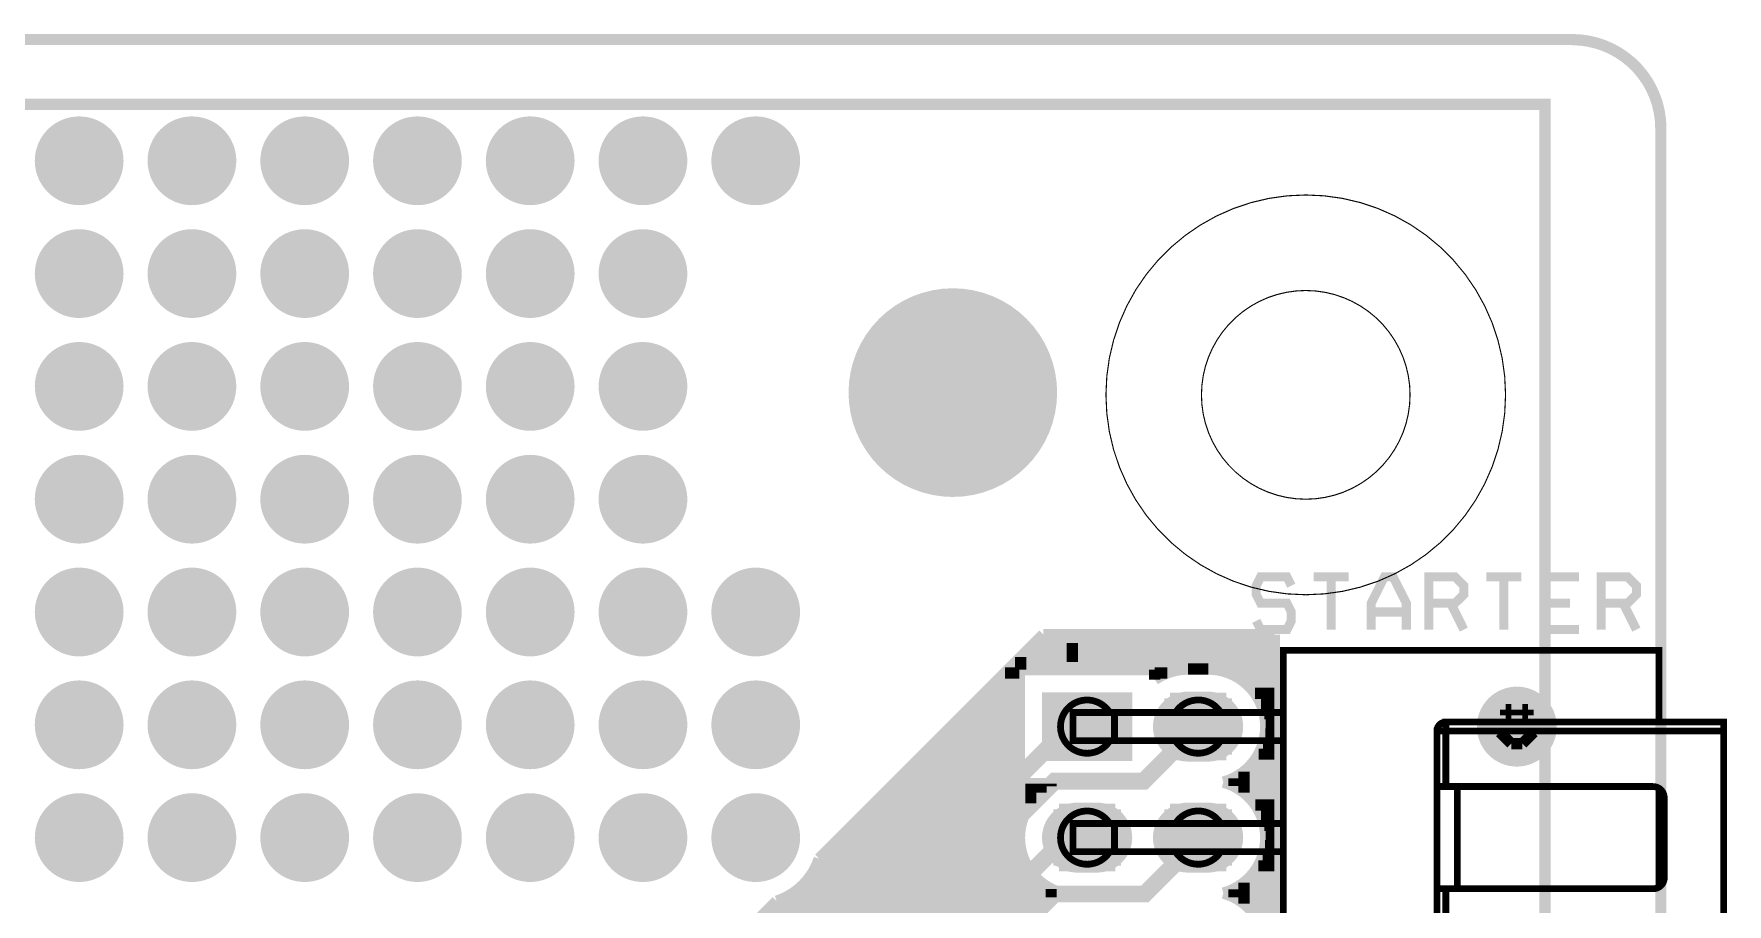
# Model space of a CAD drawing. Extents: x -11 to 221, y -93 to 178.
# Drawn here: x 146.3 to 184.44, y 155.98 to 175.58 of the extents above; entities that cross this region are included whole.
import ezdxf

# ---------------------------------------------------------------- set-up
doc = ezdxf.new("R2010")
doc.units = 0
doc.header["$MEASUREMENT"] = 0
doc.layers.get('0').update_dxf_attribs({"linetype": 'CONTINUOUS'})
for name, color, linetype in [('26-349-0_BOT', 7, 'CONTINUOUS'), ('26-349-0_DRD', 7, 'CONTINUOUS'), ('26-349-0_DRL', 2, 'CONTINUOUS'), ('26-349-0_FAB', 1, 'CONTINUOUS'), ('26-349-0_IN1', 3, 'CONTINUOUS'), ('26-349-0_IN2', 5, 'CONTINUOUS'), ('26-349-0_SMB', 10, 'CONTINUOUS'), ('26-349-0_SMT', 14, 'CONTINUOUS'), ('26-349-0_SST', 12, 'CONTINUOUS'), ('26-349-0_TOP', 11, 'CONTINUOUS'), ('THRUHOLE_NPT', 8, 'CONTINUOUS'), ('THRUHOLE_TAP', 15, 'CONTINUOUS')]:
    doc.layers.add(name, color=color, linetype=linetype)

# ---------------------------------------------------------------- blocks, each defined once
blk = doc.blocks.new('ROUND_1')
at = {"const_width": 2.3495}
blk.add_lwpolyline([(-1.17475, 0, 1), (1.17475, 0, 1)], format="xyb", close=True, dxfattribs=at)
blk = doc.blocks.new('ROUND_2')
at = {"const_width": 0.99949}
blk.add_lwpolyline([(-0.499744, 0, 1), (0.499744, 0, 1)], format="xyb", close=True, dxfattribs=at)
blk = doc.blocks.new('OBLONG_27')
at = {"const_width": 1.5748}
blk.add_lwpolyline([(0.2286, 0), (-0.2286, 0)], dxfattribs=at)
at = {"const_width": 0.7874}
for points in [[(-0.6223, 0, 1), (0.1651, 0, 1)], [(-0.1651, 0, 1), (0.6223, 0, 1)]]:
    blk.add_lwpolyline(points, format="xyb", close=True, dxfattribs=at)
blk = doc.blocks.new('RECTANGLE_28')
blk.add_solid([(1.016, 0.7747), (1.016, -0.7747), (-1.016, 0.7747), (-1.016, -0.7747)])
blk = doc.blocks.new('ROUND_29')
at = {"const_width": 0.90043}
blk.add_lwpolyline([(-0.450214, 0, 1), (0.450214, 0, 1)], format="xyb", close=True, dxfattribs=at)
blk = doc.blocks.new('ROUND_93')
at = {"const_width": 0.54991}
blk.add_lwpolyline([(-0.274954, 0, 1), (0.274954, 0, 1)], format="xyb", close=True, dxfattribs=at)
blk = doc.blocks.new('ROUND_94')
at = {"const_width": 0.59944}
blk.add_lwpolyline([(-0.29972, 0, 1), (0.29972, 0, 1)], format="xyb", close=True, dxfattribs=at)

msp = doc.modelspace()

# ---------------------------------------------------------------- linework, layer by layer
at = {"layer": '26-349-0_DRD', "const_width": 0.254}
for points in [[(-5.99948, 175.4505), (180.9496, 175.4505)], [(182.94858, 173.44898), (182.94858, -5.99948)], [(146.685, 173.355), (146.685, 172.085)], [(147.955, 173.355), (146.685, 173.355)], [(147.955, 173.355), (146.685, 172.085)], [(147.955, 172.085), (146.685, 173.355)], [(147.955, 172.085), (147.955, 173.355)], [(149.225, 173.355), (149.225, 172.085)], [(150.495, 173.355), (149.225, 173.355)], [(150.495, 173.355), (149.225, 172.085)], [(150.495, 172.085), (149.225, 173.355)], [(150.495, 172.085), (150.495, 173.355)], [(151.765, 173.355), (151.765, 172.085)], [(153.035, 173.355), (151.765, 173.355)], [(153.035, 173.355), (151.765, 172.085)], [(153.035, 172.085), (151.765, 173.355)], [(153.035, 172.085), (153.035, 173.355)], [(154.305, 173.355), (154.305, 172.085)], [(155.575, 173.355), (154.305, 173.355)], [(155.575, 173.355), (154.305, 172.085)], [(155.575, 172.085), (154.305, 173.355)], [(155.575, 172.085), (155.575, 173.355)], [(156.845, 173.355), (156.845, 172.085)], [(158.115, 173.355), (156.845, 173.355)], [(158.115, 173.355), (156.845, 172.085)], [(158.115, 172.085), (156.845, 173.355)], [(158.115, 172.085), (158.115, 173.355)], [(159.385, 173.355), (159.385, 172.085)], [(160.655, 173.355), (159.385, 173.355)], [(160.655, 173.355), (159.385, 172.085)], [(160.655, 172.085), (159.385, 173.355)], [(160.655, 172.085), (160.655, 173.355)], [(161.925, 173.355), (161.925, 172.085)], [(163.195, 173.355), (161.925, 173.355)], [(163.195, 173.355), (161.925, 172.085)], [(163.195, 172.085), (161.925, 173.355)], [(163.195, 172.085), (163.195, 173.355)], [(146.685, 172.085), (147.955, 172.085)], [(149.225, 172.085), (150.495, 172.085)], [(151.765, 172.085), (153.035, 172.085)], [(154.305, 172.085), (155.575, 172.085)], [(156.845, 172.085), (158.115, 172.085)], [(159.385, 172.085), (160.655, 172.085)], [(161.925, 172.085), (163.195, 172.085)], [(146.685, 170.815), (146.685, 169.545)], [(147.955, 170.815), (146.685, 170.815)], [(147.955, 170.815), (146.685, 169.545)], [(147.955, 169.545), (146.685, 170.815)], [(147.955, 169.545), (147.955, 170.815)], [(149.225, 170.815), (149.225, 169.545)], [(150.495, 170.815), (149.225, 170.815)], [(150.495, 170.815), (149.225, 169.545)], [(150.495, 169.545), (149.225, 170.815)], [(150.495, 169.545), (150.495, 170.815)], [(151.765, 170.815), (151.765, 169.545)], [(153.035, 170.815), (151.765, 170.815)], [(153.035, 170.815), (151.765, 169.545)], [(153.035, 169.545), (151.765, 170.815)], [(153.035, 169.545), (153.035, 170.815)], [(154.305, 170.815), (154.305, 169.545)], [(155.575, 170.815), (154.305, 170.815)], [(155.575, 170.815), (154.305, 169.545)], [(155.575, 169.545), (154.305, 170.815)], [(155.575, 169.545), (155.575, 170.815)], [(156.845, 170.815), (156.845, 169.545)], [(158.115, 170.815), (156.845, 170.815)], [(158.115, 170.815), (156.845, 169.545)], [(158.115, 169.545), (156.845, 170.815)], [(158.115, 169.545), (158.115, 170.815)], [(159.385, 170.815), (159.385, 169.545)], [(160.655, 170.815), (159.385, 170.815)], [(160.655, 170.815), (159.385, 169.545)], [(160.655, 169.545), (159.385, 170.815)], [(160.655, 169.545), (160.655, 170.815)], [(146.685, 169.545), (147.955, 169.545)], [(149.225, 169.545), (150.495, 169.545)], [(151.765, 169.545), (153.035, 169.545)], [(154.305, 169.545), (155.575, 169.545)], [(156.845, 169.545), (158.115, 169.545)], [(159.385, 169.545), (160.655, 169.545)], [(166.99992, 168.7703), (165.72992, 167.5003)], [(168.26992, 167.5003), (166.99992, 168.7703)], [(146.685, 168.275), (146.685, 167.005)], [(147.955, 168.275), (146.685, 168.275)], [(147.955, 168.275), (146.685, 167.005)], [(147.955, 167.005), (146.685, 168.275)], [(147.955, 167.005), (147.955, 168.275)], [(149.225, 168.275), (149.225, 167.005)], [(150.495, 168.275), (149.225, 168.275)], [(150.495, 168.275), (149.225, 167.005)], [(150.495, 167.005), (149.225, 168.275)], [(150.495, 167.005), (150.495, 168.275)], [(151.765, 168.275), (151.765, 167.005)], [(153.035, 168.275), (151.765, 168.275)], [(153.035, 168.275), (151.765, 167.005)], [(153.035, 167.005), (151.765, 168.275)], [(153.035, 167.005), (153.035, 168.275)], [(154.305, 168.275), (154.305, 167.005)], [(155.575, 168.275), (154.305, 168.275)], [(155.575, 168.275), (154.305, 167.005)], [(155.575, 167.005), (154.305, 168.275)], [(155.575, 167.005), (155.575, 168.275)], [(156.845, 168.275), (156.845, 167.005)], [(158.115, 168.275), (156.845, 168.275)], [(158.115, 168.275), (156.845, 167.005)], [(158.115, 167.005), (156.845, 168.275)], [(158.115, 167.005), (158.115, 168.275)], [(159.385, 168.275), (159.385, 167.005)], [(160.655, 168.275), (159.385, 168.275)], [(160.655, 168.275), (159.385, 167.005)], [(160.655, 167.005), (159.385, 168.275)], [(160.655, 167.005), (160.655, 168.275)], [(166.99992, 167.7543), (166.99992, 167.2463)], [(165.72992, 167.5003), (166.99992, 166.2303)], [(167.25392, 167.5003), (166.74592, 167.5003)], [(166.99992, 166.2303), (168.26992, 167.5003)], [(146.685, 167.005), (147.955, 167.005)], [(149.225, 167.005), (150.495, 167.005)], [(151.765, 167.005), (153.035, 167.005)], [(154.305, 167.005), (155.575, 167.005)], [(156.845, 167.005), (158.115, 167.005)], [(159.385, 167.005), (160.655, 167.005)], [(146.685, 165.735), (146.685, 164.465)], [(147.955, 165.735), (146.685, 165.735)], [(147.955, 165.735), (146.685, 164.465)], [(147.955, 164.465), (146.685, 165.735)], [(147.955, 164.465), (147.955, 165.735)], [(149.225, 165.735), (149.225, 164.465)], [(150.495, 165.735), (149.225, 165.735)], [(150.495, 165.735), (149.225, 164.465)], [(150.495, 164.465), (149.225, 165.735)], [(150.495, 164.465), (150.495, 165.735)], [(151.765, 165.735), (151.765, 164.465)], [(153.035, 165.735), (151.765, 165.735)], [(153.035, 165.735), (151.765, 164.465)], [(153.035, 164.465), (151.765, 165.735)], [(153.035, 164.465), (153.035, 165.735)], [(154.305, 165.735), (154.305, 164.465)], [(155.575, 165.735), (154.305, 165.735)], [(155.575, 165.735), (154.305, 164.465)], [(155.575, 164.465), (154.305, 165.735)], [(155.575, 164.465), (155.575, 165.735)], [(156.845, 165.735), (156.845, 164.465)], [(158.115, 165.735), (156.845, 165.735)], [(158.115, 165.735), (156.845, 164.465)], [(158.115, 164.465), (156.845, 165.735)], [(158.115, 164.465), (158.115, 165.735)], [(159.385, 165.735), (159.385, 164.465)], [(160.655, 165.735), (159.385, 165.735)], [(160.655, 165.735), (159.385, 164.465)], [(160.655, 164.465), (159.385, 165.735)], [(160.655, 164.465), (160.655, 165.735)], [(146.685, 164.465), (147.955, 164.465)], [(149.225, 164.465), (150.495, 164.465)], [(151.765, 164.465), (153.035, 164.465)], [(154.305, 164.465), (155.575, 164.465)], [(156.845, 164.465), (158.115, 164.465)], [(159.385, 164.465), (160.655, 164.465)], [(146.685, 163.195), (146.685, 161.925)], [(147.955, 163.195), (146.685, 163.195)], [(147.955, 163.195), (146.685, 161.925)], [(147.955, 161.925), (146.685, 163.195)], [(147.955, 161.925), (147.955, 163.195)], [(149.225, 163.195), (149.225, 161.925)], [(150.495, 163.195), (149.225, 163.195)], [(150.495, 163.195), (149.225, 161.925)], [(150.495, 161.925), (149.225, 163.195)], [(150.495, 161.925), (150.495, 163.195)], [(151.765, 163.195), (151.765, 161.925)], [(153.035, 163.195), (151.765, 163.195)], [(153.035, 163.195), (151.765, 161.925)], [(153.035, 161.925), (151.765, 163.195)], [(153.035, 161.925), (153.035, 163.195)], [(154.305, 163.195), (154.305, 161.925)], [(155.575, 163.195), (154.305, 163.195)], [(155.575, 163.195), (154.305, 161.925)], [(155.575, 161.925), (154.305, 163.195)], [(155.575, 161.925), (155.575, 163.195)], [(156.845, 163.195), (156.845, 161.925)], [(158.115, 163.195), (156.845, 163.195)], [(158.115, 163.195), (156.845, 161.925)], [(158.115, 161.925), (156.845, 163.195)], [(158.115, 161.925), (158.115, 163.195)], [(159.385, 163.195), (159.385, 161.925)], [(160.655, 163.195), (159.385, 163.195)], [(160.655, 163.195), (159.385, 161.925)], [(160.655, 161.925), (159.385, 163.195)], [(160.655, 161.925), (160.655, 163.195)], [(161.925, 163.195), (161.925, 161.925)], [(163.195, 163.195), (161.925, 163.195)], [(163.195, 163.195), (161.925, 161.925)], [(163.195, 161.925), (161.925, 163.195)], [(163.195, 161.925), (163.195, 163.195)], [(146.685, 161.925), (147.955, 161.925)], [(149.225, 161.925), (150.495, 161.925)], [(151.765, 161.925), (153.035, 161.925)], [(154.305, 161.925), (155.575, 161.925)], [(156.845, 161.925), (158.115, 161.925)], [(159.385, 161.925), (160.655, 161.925)], [(161.925, 161.925), (163.195, 161.925)], [(146.685, 160.655), (146.685, 159.385)], [(147.955, 160.655), (146.685, 160.655)], [(147.955, 160.655), (146.685, 159.385)], [(147.955, 159.385), (146.685, 160.655)], [(147.955, 159.385), (147.955, 160.655)], [(149.225, 160.655), (149.225, 159.385)], [(150.495, 160.655), (149.225, 160.655)], [(150.495, 160.655), (149.225, 159.385)], [(150.495, 159.385), (149.225, 160.655)], [(150.495, 159.385), (150.495, 160.655)], [(151.765, 160.655), (151.765, 159.385)], [(153.035, 160.655), (151.765, 160.655)], [(153.035, 160.655), (151.765, 159.385)], [(153.035, 159.385), (151.765, 160.655)], [(153.035, 159.385), (153.035, 160.655)], [(154.305, 160.655), (154.305, 159.385)], [(155.575, 160.655), (154.305, 160.655)], [(155.575, 160.655), (154.305, 159.385)], [(155.575, 159.385), (154.305, 160.655)], [(155.575, 159.385), (155.575, 160.655)], [(156.845, 160.655), (156.845, 159.385)], [(158.115, 160.655), (156.845, 160.655)], [(158.115, 160.655), (156.845, 159.385)], [(158.115, 159.385), (156.845, 160.655)], [(158.115, 159.385), (158.115, 160.655)], [(159.385, 160.655), (159.385, 159.385)], [(160.655, 160.655), (159.385, 160.655)], [(160.655, 160.655), (159.385, 159.385)], [(160.655, 159.385), (159.385, 160.655)], [(160.655, 159.385), (160.655, 160.655)], [(161.925, 160.655), (161.925, 159.385)], [(163.195, 160.655), (161.925, 160.655)], [(163.195, 160.655), (161.925, 159.385)], [(163.195, 159.385), (161.925, 160.655)], [(163.195, 159.385), (163.195, 160.655)], [(169.39006, 160.61436), (169.39006, 159.34436)], [(170.66006, 160.61436), (169.39006, 160.61436)], [(170.02506, 160.61436), (170.02506, 159.34436)], [(170.66006, 159.34436), (170.66006, 160.61436)], [(171.88942, 160.61436), (171.88942, 159.34436)], [(173.15942, 160.61436), (171.88942, 160.61436)], [(172.52442, 160.61436), (172.52442, 159.34436)], [(173.15942, 159.34436), (173.15942, 160.61436)], [(179.451, 160.61436), (179.07, 160.23336)], [(179.959, 160.61436), (179.451, 160.61436)], [(180.34, 160.23336), (179.959, 160.61436)], [(179.07, 160.23336), (179.07, 159.72536)], [(179.451, 160.36036), (179.451, 160.23336)], [(179.578, 160.36036), (179.451, 160.36036)], [(179.451, 160.23336), (179.578, 160.23336)], [(179.578, 160.23336), (179.578, 160.36036)], [(179.832, 160.36036), (179.832, 160.23336)], [(179.959, 160.36036), (179.832, 160.36036)], [(179.832, 160.23336), (179.959, 160.23336)], [(179.959, 160.23336), (179.959, 160.36036)], [(180.34, 159.72536), (180.34, 160.23336)], [(170.66006, 159.97936), (169.39006, 159.97936)], [(173.15942, 159.97936), (171.88942, 159.97936)], [(179.07, 159.72536), (179.451, 159.34436)], [(179.578, 159.59836), (179.324, 159.85236)], [(180.086, 159.85236), (179.832, 159.59836)], [(179.959, 159.34436), (180.34, 159.72536)], [(146.685, 159.385), (147.955, 159.385)], [(149.225, 159.385), (150.495, 159.385)], [(151.765, 159.385), (153.035, 159.385)], [(154.305, 159.385), (155.575, 159.385)], [(156.845, 159.385), (158.115, 159.385)], [(159.385, 159.385), (160.655, 159.385)], [(161.925, 159.385), (163.195, 159.385)], [(169.39006, 159.34436), (170.66006, 159.34436)], [(171.88942, 159.34436), (173.15942, 159.34436)], [(179.451, 159.34436), (179.959, 159.34436)], [(179.832, 159.59836), (179.578, 159.59836)], [(146.685, 158.115), (146.685, 156.845)], [(147.955, 158.115), (146.685, 158.115)], [(147.955, 158.115), (146.685, 156.845)], [(147.955, 156.845), (146.685, 158.115)], [(147.955, 156.845), (147.955, 158.115)], [(149.225, 158.115), (149.225, 156.845)], [(150.495, 158.115), (149.225, 158.115)], [(150.495, 158.115), (149.225, 156.845)], [(150.495, 156.845), (149.225, 158.115)], [(150.495, 156.845), (150.495, 158.115)], [(151.765, 158.115), (151.765, 156.845)], [(153.035, 158.115), (151.765, 158.115)], [(153.035, 158.115), (151.765, 156.845)], [(153.035, 156.845), (151.765, 158.115)], [(153.035, 156.845), (153.035, 158.115)], [(154.305, 158.115), (154.305, 156.845)], [(155.575, 158.115), (154.305, 158.115)], [(155.575, 158.115), (154.305, 156.845)], [(155.575, 156.845), (154.305, 158.115)], [(155.575, 156.845), (155.575, 158.115)], [(156.845, 158.115), (156.845, 156.845)], [(158.115, 158.115), (156.845, 158.115)], [(158.115, 158.115), (156.845, 156.845)], [(158.115, 156.845), (156.845, 158.115)], [(158.115, 156.845), (158.115, 158.115)], [(159.385, 158.115), (159.385, 156.845)], [(160.655, 158.115), (159.385, 158.115)], [(160.655, 158.115), (159.385, 156.845)], [(160.655, 156.845), (159.385, 158.115)], [(160.655, 156.845), (160.655, 158.115)], [(161.925, 158.115), (161.925, 156.845)], [(163.195, 158.115), (161.925, 158.115)], [(163.195, 158.115), (161.925, 156.845)], [(163.195, 156.845), (161.925, 158.115)], [(163.195, 156.845), (163.195, 158.115)], [(169.39006, 158.115), (169.39006, 156.845)], [(170.66006, 158.115), (169.39006, 158.115)], [(170.02506, 158.115), (170.02506, 156.845)], [(170.66006, 156.845), (170.66006, 158.115)], [(171.88942, 158.115), (171.88942, 156.845)], [(173.15942, 158.115), (171.88942, 158.115)], [(172.52442, 158.115), (172.52442, 156.845)], [(173.15942, 156.845), (173.15942, 158.115)], [(170.66006, 157.48), (169.39006, 157.48)], [(173.15942, 157.48), (171.88942, 157.48)], [(146.685, 156.845), (147.955, 156.845)], [(149.225, 156.845), (150.495, 156.845)], [(151.765, 156.845), (153.035, 156.845)], [(154.305, 156.845), (155.575, 156.845)], [(156.845, 156.845), (158.115, 156.845)], [(159.385, 156.845), (160.655, 156.845)], [(161.925, 156.845), (163.195, 156.845)], [(169.39006, 156.845), (170.66006, 156.845)], [(171.88942, 156.845), (173.15942, 156.845)]]:
    msp.add_lwpolyline(points, dxfattribs=at)
msp.add_lwpolyline([(182.94858, 173.44898, 0.4142136), (180.9496, 175.44796)], format="xyb", dxfattribs=at)
at = {"layer": '26-349-0_DRL', "const_width": 0.254}
for points in [[(-5.99948, 175.4505), (180.9496, 175.4505)], [(182.94858, 173.44898), (182.94858, -5.99948)]]:
    msp.add_lwpolyline(points, dxfattribs=at)
msp.add_lwpolyline([(182.94858, 173.44898, 0.4142136), (180.9496, 175.44796)], format="xyb", dxfattribs=at)
at = {"layer": '26-349-0_FAB', "const_width": 0.254}
for points in [[(-5.99948, 175.4505), (180.9496, 175.4505)], [(86.36, 119.38), (180.34, 119.38), (180.34, 173.99), (86.36, 173.99), (86.36, 119.38)], [(182.94858, 173.44898), (182.94858, -5.99948)]]:
    msp.add_lwpolyline(points, dxfattribs=at)
at = {"layer": '26-349-0_FAB'}
for points, const_width in [([(182.94858, 173.44898, 0.4142136), (180.9496, 175.44796)], 0.254), ([(174.95012, 171.95038, 0.4142136), (170.44924, 167.4495)], 0.0254), ([(179.451, 167.4495, 0.4142136), (174.95012, 171.95038)], 0.0254), ([(174.95012, 169.799, 0.4142136), (172.60062, 167.4495)], 0.0254), ([(177.29962, 167.4495, 0.4142136), (174.95012, 169.799)], 0.0254), ([(170.44924, 167.4495, 0.4142136), (174.95012, 162.94862)], 0.0254), ([(172.60062, 167.4495, 0.4142136), (174.95012, 165.1)], 0.0254), ([(174.95012, 162.94862, 0.4142136), (179.451, 167.4495)], 0.0254), ([(174.95012, 165.1, 0.4142136), (177.29962, 167.4495)], 0.0254)]:
    msp.add_lwpolyline(points, format="xyb", dxfattribs=dict(at, const_width=const_width))
at = {"layer": '26-349-0_IN2', "const_width": 0.254}
for points in [[(169.037, 162.052), (163.99002, 157.00502)], [(168.9862, 162.0012), (168.9862, 161.26206)], [(174.244, 162.052), (169.037, 162.052)], [(169.2148, 162.052), (169.2148, 161.26206)], [(169.4434, 162.052), (169.4434, 161.26206)], [(169.672, 162.052), (169.672, 161.26206)], [(169.9006, 162.052), (169.9006, 161.26206)], [(170.1292, 162.052), (170.1292, 161.26206)], [(170.3578, 162.052), (170.3578, 161.26206)], [(170.5864, 162.052), (170.5864, 161.26206)], [(170.815, 162.052), (170.815, 161.26206)], [(171.0436, 162.052), (171.0436, 161.26206)], [(171.2722, 162.052), (171.2722, 161.26206)], [(171.5008, 162.052), (171.5008, 161.26206)], [(171.7294, 162.052), (171.7294, 161.14522)], [(171.958, 162.052), (171.958, 161.23158)], [(172.1866, 162.052), (172.1866, 161.26968)], [(172.4152, 162.052), (172.4152, 161.27476)], [(172.6438, 162.052), (172.6438, 161.27476)], [(172.8724, 162.052), (172.8724, 161.26968)], [(173.101, 162.052), (173.101, 161.2265)], [(173.3296, 162.052), (173.3296, 161.14014)], [(173.5582, 162.052), (173.5582, 160.99536)], [(173.7868, 162.052), (173.7868, 160.75914)], [(174.0154, 162.052), (174.0154, 160.27146)], [(174.244, 162.052), (174.244, 120.269)], [(174.244, 161.6456), (168.6306, 161.6456)], [(168.7576, 161.7726), (168.7576, 161.26206)], [(174.244, 161.8742), (168.8592, 161.8742)], [(168.3004, 161.3154), (168.3004, 120.269)], [(174.244, 161.417), (168.402, 161.417)], [(168.50106, 161.26206), (168.50106, 158.69666)], [(171.54906, 161.26206), (168.50106, 161.26206)], [(168.529, 161.544), (168.529, 161.26206)], [(171.54906, 161.26206), (171.54906, 161.03854)], [(172.75302, 161.27476), (172.29582, 161.27476)], [(167.8432, 160.8582), (167.8432, 120.269)], [(168.50106, 160.9598), (167.9448, 160.9598)], [(168.0718, 161.0868), (168.0718, 120.269)], [(168.50106, 161.1884), (168.1734, 161.1884)], [(171.82846, 161.1884), (171.54906, 161.1884)], [(174.244, 161.1884), (173.22038, 161.1884)], [(174.244, 160.9598), (173.60138, 160.9598)], [(168.50106, 160.5026), (167.4876, 160.5026)], [(167.6146, 160.6296), (167.6146, 130.70332)], [(168.50106, 160.7312), (167.7162, 160.7312)], [(174.244, 160.7312), (173.80712, 160.7312)], [(174.244, 160.5026), (173.9392, 160.5026)], [(167.1574, 160.1724), (167.1574, 130.96748)], [(168.50106, 160.274), (167.259, 160.274)], [(167.386, 160.401), (167.386, 130.8862)], [(174.244, 160.274), (174.0154, 160.274)], [(166.7002, 159.7152), (166.7002, 130.92176)], [(168.50106, 159.8168), (166.8018, 159.8168)], [(166.9288, 159.9438), (166.9288, 130.97764)], [(168.50106, 160.0454), (167.0304, 160.0454)], [(174.244, 159.8168), (174.03826, 159.8168)], [(174.244, 160.0454), (174.04588, 160.0454)], [(168.50106, 159.3596), (166.3446, 159.3596)], [(166.4716, 159.4866), (166.4716, 130.78206)], [(168.50106, 159.5882), (166.5732, 159.5882)], [(174.244, 159.3596), (173.8884, 159.3596)], [(174.244, 159.5882), (173.98746, 159.5882)], [(174.0154, 159.6898), (174.0154, 157.76956)], [(166.0144, 159.0294), (166.0144, 120.269)], [(168.50106, 159.131), (166.116, 159.131)], [(166.243, 159.258), (166.243, 130.4417)], [(173.5582, 158.9659), (173.5582, 158.49346)], [(174.244, 159.131), (173.73092, 159.131)], [(173.7868, 159.19958), (173.7868, 158.25978)], [(165.5572, 158.5722), (165.5572, 120.269)], [(169.29354, 158.6738), (165.6588, 158.6738)], [(165.7858, 158.8008), (165.7858, 120.269)], [(168.50106, 158.9024), (165.8874, 158.9024)], [(169.3545, 158.69666), (168.50106, 158.69666)], [(168.529, 158.69666), (168.529, 157.7467)], [(168.7576, 158.69666), (168.7576, 158.25216)], [(168.9862, 158.69666), (168.9862, 158.49092)], [(169.2148, 158.69666), (169.2148, 158.63824)], [(174.244, 158.6738), (173.25594, 158.6738)], [(173.3296, 158.81858), (173.3296, 158.64078)], [(174.244, 158.9024), (173.47184, 158.9024)], [(168.72966, 158.2166), (165.2016, 158.2166)], [(165.3286, 158.3436), (165.3286, 120.269)], [(168.93286, 158.4452), (165.4302, 158.4452)], [(174.244, 158.4452), (173.61662, 158.4452)], [(174.244, 158.2166), (173.81728, 158.2166)], [(164.8714, 157.8864), (164.8714, 123.37034)], [(168.6052, 157.988), (164.973, 157.988)], [(165.1, 158.115), (165.1, 120.269)], [(174.244, 157.988), (173.94428, 157.988)], [(164.4142, 157.4292), (164.4142, 130.84048)], [(168.50106, 157.5308), (164.5158, 157.5308)], [(164.6428, 157.6578), (164.6428, 130.60172)], [(168.53154, 157.7594), (164.7444, 157.7594)], [(174.244, 157.7594), (174.01794, 157.7594)], [(174.244, 157.5308), (174.04588, 157.5308)], [(168.5671, 157.0736), (164.0586, 157.0736)], [(164.1856, 157.2006), (164.1856, 130.9497)], [(168.51376, 157.3022), (164.2872, 157.3022)], [(168.529, 157.21076), (168.529, 155.24734)], [(174.244, 157.0736), (173.98238, 157.0736)], [(174.0154, 157.1879), (174.0154, 155.2702)], [(174.244, 157.3022), (174.03572, 157.3022)], [(168.66616, 156.845), (163.92652, 156.845)], [(163.957, 156.91104), (163.957, 130.98272)], [(168.7576, 156.7053), (168.7576, 155.7528)], [(173.7868, 156.70022), (173.7868, 155.76042)], [(174.244, 156.845), (173.88078, 156.845)], [(163.4998, 156.30144), (163.4998, 130.84048)], [(169.1005, 156.3878), (163.59886, 156.3878)], [(163.7284, 156.5275), (163.7284, 130.9497)], [(168.83126, 156.6164), (163.79444, 156.6164)], [(168.9862, 156.46908), (168.9862, 155.98902)], [(169.2148, 156.32176), (169.2148, 156.13634)], [(173.3296, 156.31922), (173.3296, 156.13888)], [(174.244, 156.3878), (173.44898, 156.3878)], [(173.5582, 156.464), (173.5582, 155.9941)], [(174.244, 156.6164), (173.71822, 156.6164)], [(163.03244, 156.04744), (161.45002, 154.46502)], [(168.91508, 155.9306), (162.9156, 155.9306)], [(163.0426, 156.04998), (163.0426, 120.269)], [(163.2712, 156.14904), (163.2712, 130.60172)], [(169.26052, 156.1592), (163.28644, 156.1592)], [(174.244, 156.1592), (173.28896, 156.1592)], [(174.244, 155.9306), (173.63186, 155.9306)]]:
    msp.add_lwpolyline(points, dxfattribs=at)
for points in [[(172.29582, 161.27476, 0.1547423), (171.54938, 161.03808)], [(174.04842, 159.97936, 0.4142136), (172.75302, 161.27476)], [(173.09338, 158.72968, 0.3383093), (174.04842, 159.97936)], [(169.3545, 158.69666, 0.3154726), (168.50106, 157.48)], [(174.04842, 157.48, 0.3383097), (173.09338, 158.72968)], [(168.50106, 157.48, 0.3383097), (169.4561, 156.23032)], [(173.09338, 156.23032, 0.3383093), (174.04842, 157.48)], [(163.03244, 156.04744, 0.2371926), (163.99155, 157.00451)], [(169.4561, 156.23032, 0.3383093), (168.50106, 154.98064)], [(174.04842, 154.98064, 0.3383097), (173.09338, 156.23032)]]:
    msp.add_lwpolyline(points, format="xyb", dxfattribs=at)
at = {"layer": '26-349-0_SST'}
for points, const_width in [([(174.625, 163.15182), (174.52594, 163.34994), (173.93412, 163.34994), (173.83506, 163.15182), (173.83506, 162.9537), (173.93412, 162.75812), (174.52594, 162.75812), (174.625, 162.56), (174.625, 162.36188), (174.52594, 162.16376), (173.93412, 162.16376), (173.83506, 162.36188)], 0.2032), ([(175.9204, 163.34994), (175.13046, 163.34994)], 0.2032), ([(175.52416, 162.16376), (175.52416, 163.34994)], 0.2032), ([(177.2158, 162.16376), (177.2158, 162.75812), (176.91862, 163.34994), (176.7205, 163.34994), (176.42586, 162.75812), (176.42586, 162.16376)], 0.2032), ([(177.72126, 162.75812), (178.31308, 162.75812), (178.5112, 162.9537), (178.5112, 163.15182), (178.31308, 163.34994), (177.72126, 163.34994), (177.72126, 162.16376)], 0.2032), ([(179.8066, 163.34994), (179.01666, 163.34994)], 0.2032), ([(179.41036, 162.16376), (179.41036, 163.34994)], 0.2032), ([(181.102, 162.16376), (180.31206, 162.16376), (180.31206, 163.34994), (181.102, 163.34994)], 0.2032), ([(181.60746, 162.75812), (182.19928, 162.75812), (182.3974, 162.9537), (182.3974, 163.15182), (182.19928, 163.34994), (181.60746, 163.34994), (181.60746, 162.16376)], 0.2032), ([(177.2158, 162.56), (176.42586, 162.56)], 0.2032), ([(178.21402, 162.75812), (178.5112, 162.16376)], 0.2032), ([(180.90388, 162.75812), (180.31206, 162.75812)], 0.2032), ([(182.10022, 162.75812), (182.3974, 162.16376)], 0.2032), ([(169.69232, 161.43732), (169.69232, 161.8615)], 0.254), ([(169.69232, 161.65068), (170.96232, 161.65068), (170.7515, 161.8615)], 0.254), ([(182.9054, 160.08096), (182.9054, 161.69894), (174.44466, 161.69894), (174.44466, 153.25852), (182.9054, 153.25852), (182.9054, 154.87904)], 0.1524), ([(174.44466, 159.66186), (170.64228, 159.66186), (169.70756, 159.66186), (169.70756, 160.29686), (170.64228, 160.29686), (174.44466, 160.29686)], 0.1524), ([(170.64228, 159.66186), (170.64228, 160.29686)], 0.1524), ([(182.77586, 158.63062), (178.1048, 158.63062), (178.1048, 159.8803), (177.90414, 159.8803), (177.90414, 158.63062), (178.1048, 158.63062)], 0.1524), ([(184.3659, 159.8803), (184.3659, 160.08096), (178.1048, 160.08096), (178.1048, 159.8803), (184.3659, 159.8803), (184.3659, 155.0797)], 0.1524), ([(177.90414, 158.63062), (177.90414, 156.32938)], 0.1524), ([(178.36388, 158.63062), (178.36388, 156.32938)], 0.1524), ([(182.9054, 156.36494), (182.9054, 158.59252)], 0.1524), ([(183.02478, 156.58084), (183.02478, 158.37916)], 0.1524), ([(174.44466, 157.7975), (170.64228, 157.7975), (169.70756, 157.7975), (169.70756, 157.1625), (170.64228, 157.1625), (174.44466, 157.1625)], 0.1524), ([(170.64228, 157.1625), (170.64228, 157.7975)], 0.1524), ([(177.90414, 155.0797), (177.90414, 156.32938), (178.1048, 156.32938)], 0.1524), ([(177.90414, 155.0797), (178.1048, 155.0797), (178.1048, 154.87904), (184.3659, 154.87904), (184.3659, 155.0797), (178.1048, 155.0797), (178.1048, 156.32938), (182.77586, 156.32938)], 0.1524)]:
    msp.add_lwpolyline(points, dxfattribs=dict(at, const_width=const_width))
at = {"layer": '26-349-0_SST', "const_width": 0.1524}
for points in [[(170.02506, 160.5788, 0.4142136), (169.42562, 159.97936)], [(170.53306, 160.29686, 0.2585925), (170.02506, 160.57842)], [(172.52442, 160.5788, 0.2585932), (172.01609, 160.29706)], [(173.03496, 160.29686, 0.2591898), (172.52442, 160.58057)], [(169.42562, 159.97936, 0.4142136), (170.02506, 159.37992)], [(178.1048, 160.08096, 0.4142136), (177.90414, 159.8803)], [(170.02506, 159.37992, 0.2585919), (170.53338, 159.66166)], [(172.01642, 159.66186, 0.2585925), (172.52442, 159.3803)], [(172.52442, 159.37992, 0.2591889), (173.03345, 159.66279)], [(183.02478, 158.37916, 0.4142136), (182.77586, 158.62808)], [(170.02506, 158.07944, 0.4142136), (169.42562, 157.48)], [(170.53306, 157.7975, 0.2585925), (170.02506, 158.07906)], [(172.52442, 158.07944, 0.2585932), (172.01609, 157.7977)], [(173.03496, 157.7975, 0.2591898), (172.52442, 158.08121)], [(169.42562, 157.48, 0.4142136), (170.02506, 156.88056)], [(170.02506, 156.88056, 0.2585919), (170.53338, 157.1623)], [(172.01642, 157.1625, 0.2585925), (172.52442, 156.88094)], [(172.52442, 156.88056, 0.2591889), (173.03345, 157.16343)], [(182.77586, 156.32938, 0.4142136), (183.02732, 156.58084)]]:
    msp.add_lwpolyline(points, format="xyb", dxfattribs=at)
at = {"layer": '26-349-0_TOP', "const_width": 0.381}
for points in [[(170.02506, 159.97936), (169.6212, 159.97936), (160.655, 151.003), (119.38, 151.003), (103.124, 134.747), (99.695, 134.747), (94.361, 129.413), (94.361, 124.841), (93.98, 124.46), (93.345, 124.46), (93.345, 124.3838)], [(172.52442, 159.97936), (171.29506, 158.75), (169.291, 158.75), (160.909, 150.368), (119.634, 150.368), (103.378, 134.112), (99.949, 134.112), (96.393, 130.556), (96.393, 125.349), (95.4278, 124.3838), (95.25, 124.3838)], [(103.505, 124.3838), (103.9368, 124.3838), (104.521, 124.968), (104.521, 134.366), (119.888, 149.733), (161.798, 149.733), (169.164, 157.099), (169.64406, 157.099), (170.02506, 157.48)], [(172.52442, 157.48), (172.52442, 157.41142), (171.323, 156.21), (169.291, 156.21), (162.179, 149.098), (120.142, 149.098), (106.426, 135.382), (106.426, 124.7648), (106.045, 124.3838), (106.045, 121.285)]]:
    msp.add_lwpolyline(points, dxfattribs=at)

# ---------------------------------------------------------------- block references
at = {"layer": '26-349-0_BOT'}
for name, p in [('ROUND_2', (147.32, 172.72)), ('ROUND_2', (149.86, 172.72)), ('ROUND_2', (152.4, 172.72)), ('ROUND_2', (154.94, 172.72)), ('ROUND_2', (157.48, 172.72)), ('ROUND_2', (160.02, 172.72)), ('ROUND_2', (162.56, 172.72)), ('ROUND_2', (147.32, 170.18)), ('ROUND_2', (149.86, 170.18)), ('ROUND_2', (152.4, 170.18)), ('ROUND_2', (154.94, 170.18)), ('ROUND_2', (157.48, 170.18)), ('ROUND_2', (160.02, 170.18)), ('ROUND_1', (166.99992, 167.5003)), ('ROUND_2', (147.32, 167.64)), ('ROUND_2', (149.86, 167.64)), ('ROUND_2', (152.4, 167.64)), ('ROUND_2', (154.94, 167.64)), ('ROUND_2', (157.48, 167.64)), ('ROUND_2', (160.02, 167.64)), ('ROUND_2', (147.32, 165.1)), ('ROUND_2', (149.86, 165.1)), ('ROUND_2', (152.4, 165.1)), ('ROUND_2', (154.94, 165.1)), ('ROUND_2', (157.48, 165.1)), ('ROUND_2', (160.02, 165.1)), ('ROUND_2', (147.32, 162.56)), ('ROUND_2', (149.86, 162.56)), ('ROUND_2', (152.4, 162.56)), ('ROUND_2', (154.94, 162.56)), ('ROUND_2', (157.48, 162.56)), ('ROUND_2', (160.02, 162.56)), ('ROUND_2', (162.56, 162.56)), ('ROUND_2', (147.32, 160.02)), ('ROUND_2', (149.86, 160.02)), ('ROUND_2', (152.4, 160.02)), ('ROUND_2', (154.94, 160.02)), ('ROUND_2', (157.48, 160.02)), ('ROUND_2', (160.02, 160.02)), ('ROUND_2', (162.56, 160.02)), ('RECTANGLE_28', (170.02506, 159.97936)), ('OBLONG_27', (172.52442, 159.97936)), ('ROUND_29', (179.705, 159.97936)), ('ROUND_2', (147.32, 157.48)), ('ROUND_2', (149.86, 157.48)), ('ROUND_2', (152.4, 157.48)), ('ROUND_2', (154.94, 157.48)), ('ROUND_2', (157.48, 157.48)), ('ROUND_2', (160.02, 157.48)), ('ROUND_2', (162.56, 157.48)), ('OBLONG_27', (170.02506, 157.48)), ('OBLONG_27', (172.52442, 157.48))]:
    msp.add_blockref(name, p, dxfattribs=at)
at = {"layer": '26-349-0_DRL'}
for name, p in [('ROUND_93', (147.32, 172.72)), ('ROUND_93', (149.86, 172.72)), ('ROUND_93', (152.4, 172.72)), ('ROUND_93', (154.94, 172.72)), ('ROUND_93', (157.48, 172.72)), ('ROUND_93', (160.02, 172.72)), ('ROUND_93', (162.56, 172.72)), ('ROUND_93', (147.32, 170.18)), ('ROUND_93', (149.86, 170.18)), ('ROUND_93', (152.4, 170.18)), ('ROUND_93', (154.94, 170.18)), ('ROUND_93', (157.48, 170.18)), ('ROUND_93', (160.02, 170.18)), ('ROUND_1', (166.99992, 167.5003)), ('ROUND_93', (147.32, 167.64)), ('ROUND_93', (149.86, 167.64)), ('ROUND_93', (152.4, 167.64)), ('ROUND_93', (154.94, 167.64)), ('ROUND_93', (157.48, 167.64)), ('ROUND_93', (160.02, 167.64)), ('ROUND_93', (147.32, 165.1)), ('ROUND_93', (149.86, 165.1)), ('ROUND_93', (152.4, 165.1)), ('ROUND_93', (154.94, 165.1)), ('ROUND_93', (157.48, 165.1)), ('ROUND_93', (160.02, 165.1)), ('ROUND_93', (147.32, 162.56)), ('ROUND_93', (149.86, 162.56)), ('ROUND_93', (152.4, 162.56)), ('ROUND_93', (154.94, 162.56)), ('ROUND_93', (157.48, 162.56)), ('ROUND_93', (160.02, 162.56)), ('ROUND_93', (162.56, 162.56)), ('ROUND_29', (179.705, 159.97936)), ('ROUND_93', (147.32, 160.02)), ('ROUND_93', (149.86, 160.02)), ('ROUND_93', (152.4, 160.02)), ('ROUND_93', (154.94, 160.02)), ('ROUND_93', (157.48, 160.02)), ('ROUND_93', (160.02, 160.02)), ('ROUND_93', (162.56, 160.02)), ('ROUND_94', (170.02506, 159.97936)), ('ROUND_94', (172.52442, 159.97936)), ('ROUND_93', (147.32, 157.48)), ('ROUND_93', (149.86, 157.48)), ('ROUND_93', (152.4, 157.48)), ('ROUND_93', (154.94, 157.48)), ('ROUND_93', (157.48, 157.48)), ('ROUND_93', (160.02, 157.48)), ('ROUND_93', (162.56, 157.48)), ('ROUND_94', (170.02506, 157.48)), ('ROUND_94', (172.52442, 157.48))]:
    msp.add_blockref(name, p, dxfattribs=at)
at = {"layer": '26-349-0_IN1'}
for name, p in [('ROUND_2', (147.32, 172.72)), ('ROUND_2', (149.86, 172.72)), ('ROUND_2', (152.4, 172.72)), ('ROUND_2', (154.94, 172.72)), ('ROUND_2', (157.48, 172.72)), ('ROUND_2', (160.02, 172.72)), ('ROUND_2', (162.56, 172.72)), ('ROUND_2', (147.32, 170.18)), ('ROUND_2', (149.86, 170.18)), ('ROUND_2', (152.4, 170.18)), ('ROUND_2', (154.94, 170.18)), ('ROUND_2', (157.48, 170.18)), ('ROUND_2', (160.02, 170.18)), ('ROUND_1', (166.99992, 167.5003)), ('ROUND_2', (147.32, 167.64)), ('ROUND_2', (149.86, 167.64)), ('ROUND_2', (152.4, 167.64)), ('ROUND_2', (154.94, 167.64)), ('ROUND_2', (157.48, 167.64)), ('ROUND_2', (160.02, 167.64)), ('ROUND_2', (147.32, 165.1)), ('ROUND_2', (149.86, 165.1)), ('ROUND_2', (152.4, 165.1)), ('ROUND_2', (154.94, 165.1)), ('ROUND_2', (157.48, 165.1)), ('ROUND_2', (160.02, 165.1)), ('ROUND_2', (147.32, 162.56)), ('ROUND_2', (149.86, 162.56)), ('ROUND_2', (152.4, 162.56)), ('ROUND_2', (154.94, 162.56)), ('ROUND_2', (157.48, 162.56)), ('ROUND_2', (160.02, 162.56)), ('ROUND_2', (162.56, 162.56)), ('ROUND_2', (147.32, 160.02)), ('ROUND_2', (149.86, 160.02)), ('ROUND_2', (152.4, 160.02)), ('ROUND_2', (154.94, 160.02)), ('ROUND_2', (157.48, 160.02)), ('ROUND_2', (160.02, 160.02)), ('ROUND_2', (162.56, 160.02)), ('RECTANGLE_28', (170.02506, 159.97936)), ('OBLONG_27', (172.52442, 159.97936)), ('ROUND_29', (179.705, 159.97936)), ('ROUND_2', (147.32, 157.48)), ('ROUND_2', (149.86, 157.48)), ('ROUND_2', (152.4, 157.48)), ('ROUND_2', (154.94, 157.48)), ('ROUND_2', (157.48, 157.48)), ('ROUND_2', (160.02, 157.48)), ('ROUND_2', (162.56, 157.48)), ('OBLONG_27', (170.02506, 157.48)), ('OBLONG_27', (172.52442, 157.48))]:
    msp.add_blockref(name, p, dxfattribs=at)
at = {"layer": '26-349-0_IN2'}
for name, p in [('ROUND_2', (147.32, 172.72)), ('ROUND_2', (149.86, 172.72)), ('ROUND_2', (152.4, 172.72)), ('ROUND_2', (154.94, 172.72)), ('ROUND_2', (157.48, 172.72)), ('ROUND_2', (160.02, 172.72)), ('ROUND_2', (162.56, 172.72)), ('ROUND_2', (147.32, 170.18)), ('ROUND_2', (149.86, 170.18)), ('ROUND_2', (152.4, 170.18)), ('ROUND_2', (154.94, 170.18)), ('ROUND_2', (157.48, 170.18)), ('ROUND_2', (160.02, 170.18)), ('ROUND_1', (166.99992, 167.5003)), ('ROUND_2', (147.32, 167.64)), ('ROUND_2', (149.86, 167.64)), ('ROUND_2', (152.4, 167.64)), ('ROUND_2', (154.94, 167.64)), ('ROUND_2', (157.48, 167.64)), ('ROUND_2', (160.02, 167.64)), ('ROUND_2', (147.32, 165.1)), ('ROUND_2', (149.86, 165.1)), ('ROUND_2', (152.4, 165.1)), ('ROUND_2', (154.94, 165.1)), ('ROUND_2', (157.48, 165.1)), ('ROUND_2', (160.02, 165.1)), ('ROUND_2', (147.32, 162.56)), ('ROUND_2', (149.86, 162.56)), ('ROUND_2', (152.4, 162.56)), ('ROUND_2', (154.94, 162.56)), ('ROUND_2', (157.48, 162.56)), ('ROUND_2', (160.02, 162.56)), ('ROUND_2', (162.56, 162.56)), ('ROUND_2', (147.32, 160.02)), ('ROUND_2', (149.86, 160.02)), ('ROUND_2', (152.4, 160.02)), ('ROUND_2', (154.94, 160.02)), ('ROUND_2', (157.48, 160.02)), ('ROUND_2', (160.02, 160.02)), ('ROUND_2', (162.56, 160.02)), ('RECTANGLE_28', (170.02506, 159.97936)), ('OBLONG_27', (172.52442, 159.97936)), ('ROUND_29', (179.705, 159.97936)), ('ROUND_2', (147.32, 157.48)), ('ROUND_2', (149.86, 157.48)), ('ROUND_2', (152.4, 157.48)), ('ROUND_2', (154.94, 157.48)), ('ROUND_2', (157.48, 157.48)), ('ROUND_2', (160.02, 157.48)), ('ROUND_2', (162.56, 157.48)), ('OBLONG_27', (170.02506, 157.48)), ('OBLONG_27', (172.52442, 157.48))]:
    msp.add_blockref(name, p, dxfattribs=at)
at = {"layer": '26-349-0_SMB'}
for name, p in [('ROUND_2', (147.32, 172.72)), ('ROUND_2', (149.86, 172.72)), ('ROUND_2', (152.4, 172.72)), ('ROUND_2', (154.94, 172.72)), ('ROUND_2', (157.48, 172.72)), ('ROUND_2', (160.02, 172.72)), ('ROUND_2', (162.56, 172.72)), ('ROUND_2', (147.32, 170.18)), ('ROUND_2', (149.86, 170.18)), ('ROUND_2', (152.4, 170.18)), ('ROUND_2', (154.94, 170.18)), ('ROUND_2', (157.48, 170.18)), ('ROUND_2', (160.02, 170.18)), ('ROUND_2', (147.32, 167.64)), ('ROUND_2', (149.86, 167.64)), ('ROUND_2', (152.4, 167.64)), ('ROUND_2', (154.94, 167.64)), ('ROUND_2', (157.48, 167.64)), ('ROUND_2', (160.02, 167.64)), ('ROUND_2', (147.32, 165.1)), ('ROUND_2', (149.86, 165.1)), ('ROUND_2', (152.4, 165.1)), ('ROUND_2', (154.94, 165.1)), ('ROUND_2', (157.48, 165.1)), ('ROUND_2', (160.02, 165.1)), ('ROUND_2', (147.32, 162.56)), ('ROUND_2', (149.86, 162.56)), ('ROUND_2', (152.4, 162.56)), ('ROUND_2', (154.94, 162.56)), ('ROUND_2', (157.48, 162.56)), ('ROUND_2', (160.02, 162.56)), ('ROUND_2', (162.56, 162.56)), ('ROUND_2', (147.32, 160.02)), ('ROUND_2', (149.86, 160.02)), ('ROUND_2', (152.4, 160.02)), ('ROUND_2', (154.94, 160.02)), ('ROUND_2', (157.48, 160.02)), ('ROUND_2', (160.02, 160.02)), ('ROUND_2', (162.56, 160.02)), ('RECTANGLE_28', (170.02506, 159.97936)), ('OBLONG_27', (172.52442, 159.97936)), ('ROUND_2', (147.32, 157.48)), ('ROUND_2', (149.86, 157.48)), ('ROUND_2', (152.4, 157.48)), ('ROUND_2', (154.94, 157.48)), ('ROUND_2', (157.48, 157.48)), ('ROUND_2', (160.02, 157.48)), ('ROUND_2', (162.56, 157.48)), ('OBLONG_27', (170.02506, 157.48)), ('OBLONG_27', (172.52442, 157.48))]:
    msp.add_blockref(name, p, dxfattribs=at)
at = {"layer": '26-349-0_SMT'}
for name, p in [('ROUND_2', (147.32, 172.72)), ('ROUND_2', (149.86, 172.72)), ('ROUND_2', (152.4, 172.72)), ('ROUND_2', (154.94, 172.72)), ('ROUND_2', (157.48, 172.72)), ('ROUND_2', (160.02, 172.72)), ('ROUND_2', (162.56, 172.72)), ('ROUND_2', (147.32, 170.18)), ('ROUND_2', (149.86, 170.18)), ('ROUND_2', (152.4, 170.18)), ('ROUND_2', (154.94, 170.18)), ('ROUND_2', (157.48, 170.18)), ('ROUND_2', (160.02, 170.18)), ('ROUND_2', (147.32, 167.64)), ('ROUND_2', (149.86, 167.64)), ('ROUND_2', (152.4, 167.64)), ('ROUND_2', (154.94, 167.64)), ('ROUND_2', (157.48, 167.64)), ('ROUND_2', (160.02, 167.64)), ('ROUND_2', (147.32, 165.1)), ('ROUND_2', (149.86, 165.1)), ('ROUND_2', (152.4, 165.1)), ('ROUND_2', (154.94, 165.1)), ('ROUND_2', (157.48, 165.1)), ('ROUND_2', (160.02, 165.1)), ('ROUND_2', (147.32, 162.56)), ('ROUND_2', (149.86, 162.56)), ('ROUND_2', (152.4, 162.56)), ('ROUND_2', (154.94, 162.56)), ('ROUND_2', (157.48, 162.56)), ('ROUND_2', (160.02, 162.56)), ('ROUND_2', (162.56, 162.56)), ('ROUND_2', (147.32, 160.02)), ('ROUND_2', (149.86, 160.02)), ('ROUND_2', (152.4, 160.02)), ('ROUND_2', (154.94, 160.02)), ('ROUND_2', (157.48, 160.02)), ('ROUND_2', (160.02, 160.02)), ('ROUND_2', (162.56, 160.02)), ('RECTANGLE_28', (170.02506, 159.97936)), ('OBLONG_27', (172.52442, 159.97936)), ('ROUND_2', (147.32, 157.48)), ('ROUND_2', (149.86, 157.48)), ('ROUND_2', (152.4, 157.48)), ('ROUND_2', (154.94, 157.48)), ('ROUND_2', (157.48, 157.48)), ('ROUND_2', (160.02, 157.48)), ('ROUND_2', (162.56, 157.48)), ('OBLONG_27', (170.02506, 157.48)), ('OBLONG_27', (172.52442, 157.48))]:
    msp.add_blockref(name, p, dxfattribs=at)
at = {"layer": '26-349-0_TOP'}
for name, p in [('ROUND_2', (147.32, 172.72)), ('ROUND_2', (149.86, 172.72)), ('ROUND_2', (152.4, 172.72)), ('ROUND_2', (154.94, 172.72)), ('ROUND_2', (157.48, 172.72)), ('ROUND_2', (160.02, 172.72)), ('ROUND_2', (162.56, 172.72)), ('ROUND_2', (147.32, 170.18)), ('ROUND_2', (149.86, 170.18)), ('ROUND_2', (152.4, 170.18)), ('ROUND_2', (154.94, 170.18)), ('ROUND_2', (157.48, 170.18)), ('ROUND_2', (160.02, 170.18)), ('ROUND_1', (166.99992, 167.5003)), ('ROUND_2', (147.32, 167.64)), ('ROUND_2', (149.86, 167.64)), ('ROUND_2', (152.4, 167.64)), ('ROUND_2', (154.94, 167.64)), ('ROUND_2', (157.48, 167.64)), ('ROUND_2', (160.02, 167.64)), ('ROUND_2', (147.32, 165.1)), ('ROUND_2', (149.86, 165.1)), ('ROUND_2', (152.4, 165.1)), ('ROUND_2', (154.94, 165.1)), ('ROUND_2', (157.48, 165.1)), ('ROUND_2', (160.02, 165.1)), ('ROUND_2', (147.32, 162.56)), ('ROUND_2', (149.86, 162.56)), ('ROUND_2', (152.4, 162.56)), ('ROUND_2', (154.94, 162.56)), ('ROUND_2', (157.48, 162.56)), ('ROUND_2', (160.02, 162.56)), ('ROUND_2', (162.56, 162.56)), ('ROUND_2', (147.32, 160.02)), ('ROUND_2', (149.86, 160.02)), ('ROUND_2', (152.4, 160.02)), ('ROUND_2', (154.94, 160.02)), ('ROUND_2', (157.48, 160.02)), ('ROUND_2', (160.02, 160.02)), ('ROUND_2', (162.56, 160.02)), ('RECTANGLE_28', (170.02506, 159.97936)), ('OBLONG_27', (172.52442, 159.97936)), ('ROUND_29', (179.705, 159.97936)), ('ROUND_2', (147.32, 157.48)), ('ROUND_2', (149.86, 157.48)), ('ROUND_2', (152.4, 157.48)), ('ROUND_2', (154.94, 157.48)), ('ROUND_2', (157.48, 157.48)), ('ROUND_2', (160.02, 157.48)), ('ROUND_2', (162.56, 157.48)), ('OBLONG_27', (170.02506, 157.48)), ('OBLONG_27', (172.52442, 157.48))]:
    msp.add_blockref(name, p, dxfattribs=at)
at = {"layer": 'THRUHOLE_NPT'}
for name, p in [('ROUND_1', (166.99992, 167.5003)), ('ROUND_29', (179.705, 159.97936))]:
    msp.add_blockref(name, p, dxfattribs=at)
at = {"layer": 'THRUHOLE_TAP'}
for name, p in [('ROUND_93', (147.32, 172.72)), ('ROUND_93', (149.86, 172.72)), ('ROUND_93', (152.4, 172.72)), ('ROUND_93', (154.94, 172.72)), ('ROUND_93', (157.48, 172.72)), ('ROUND_93', (160.02, 172.72)), ('ROUND_93', (162.56, 172.72)), ('ROUND_93', (147.32, 170.18)), ('ROUND_93', (149.86, 170.18)), ('ROUND_93', (152.4, 170.18)), ('ROUND_93', (154.94, 170.18)), ('ROUND_93', (157.48, 170.18)), ('ROUND_93', (160.02, 170.18)), ('ROUND_93', (147.32, 167.64)), ('ROUND_93', (149.86, 167.64)), ('ROUND_93', (152.4, 167.64)), ('ROUND_93', (154.94, 167.64)), ('ROUND_93', (157.48, 167.64)), ('ROUND_93', (160.02, 167.64)), ('ROUND_93', (147.32, 165.1)), ('ROUND_93', (149.86, 165.1)), ('ROUND_93', (152.4, 165.1)), ('ROUND_93', (154.94, 165.1)), ('ROUND_93', (157.48, 165.1)), ('ROUND_93', (160.02, 165.1)), ('ROUND_93', (147.32, 162.56)), ('ROUND_93', (149.86, 162.56)), ('ROUND_93', (152.4, 162.56)), ('ROUND_93', (154.94, 162.56)), ('ROUND_93', (157.48, 162.56)), ('ROUND_93', (160.02, 162.56)), ('ROUND_93', (162.56, 162.56)), ('ROUND_93', (147.32, 160.02)), ('ROUND_93', (149.86, 160.02)), ('ROUND_93', (152.4, 160.02)), ('ROUND_93', (154.94, 160.02)), ('ROUND_93', (157.48, 160.02)), ('ROUND_93', (160.02, 160.02)), ('ROUND_93', (162.56, 160.02)), ('ROUND_94', (170.02506, 159.97936)), ('ROUND_94', (172.52442, 159.97936)), ('ROUND_93', (147.32, 157.48)), ('ROUND_93', (149.86, 157.48)), ('ROUND_93', (152.4, 157.48)), ('ROUND_93', (154.94, 157.48)), ('ROUND_93', (157.48, 157.48)), ('ROUND_93', (160.02, 157.48)), ('ROUND_93', (162.56, 157.48)), ('ROUND_94', (170.02506, 157.48)), ('ROUND_94', (172.52442, 157.48))]:
    msp.add_blockref(name, p, dxfattribs=at)

doc.saveas('drawing.dxf')
